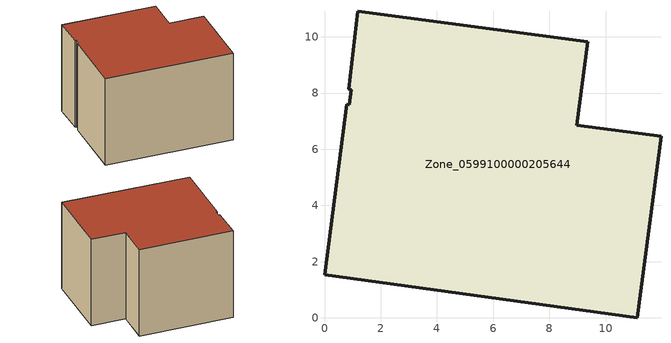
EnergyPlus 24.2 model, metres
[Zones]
Zone_0599100000205644
 floor ground (C_G): 0.87,8.13 1.18,10.92 9.36,9.83 8.98,6.86 11.97,6.46 11.12,0 0,1.53 0.8,7.61 0.89,7.58 0.95,8.12 z0
 wall outside (C_F): 0,1.53 11.12,0 11.97,6.46 8.98,6.86 9.36,9.83 1.18,10.92 0.87,8.13 0.95,8.12 0.89,7.58 0.8,7.61 0,1.53 z0:8.16
 roof outside (C_R): 8.98,6.86 9.36,9.83 1.18,10.92 0.87,8.13 0.95,8.12 0.89,7.58 0.8,7.61 0,1.53 11.12,0 11.97,6.46 z8.16
[BUILDING]
Pand.0599100000205644: North Axis=0; Terrain=City; Loads Convergence Tolerance Value=0.04; Temperature Convergence Tolerance Value=0.4; Solar Distribution=FullExterior; Maximum Number of Warmup Days=25; Minimum Number of Warmup Days=1
[Site:Location]
Rotterdam.The.Hague.AP_ZH_NLD Design_Conditions: Latitude=51.96; Longitude=4.45; Time Zone=1; Elevation=-4.5
[SITE:GROUNDTEMPERATURE:BUILDINGSURFACE]
18, 18, 18, 18, 18, 18, 18, 18, 18, 18, 18, 18
[MATERIAL] Thermal Absorptance=0.9; Solar Absorptance=0.7; Visible Absorptance=0.7
Name | Roughness | Thickness | Conductivity | Density | Specific Heat
G.TC.1946-1964 | MediumSmooth | 0.15 | 1 | 540 | 1210
F.TC.1946-1964 | Rough | 0.3 | 0.857143 | 1920 | 840
R.TC.1946-1964 | MediumRough | 0.2 | 0.235294 | 1500 | 1000
[CONSTRUCTION]
C_G: G.TC.1946-1964
C_F: F.TC.1946-1964
C_R: R.TC.1946-1964
[ZONE]
Zone_0599100000205644: Type=1; Multiplier=1; Ceiling Height=Autocalculate; Volume=Autocalculate; Floor Area=autocalculate; Part of Total Floor Area=Yes
[ZONEINFILTRATION:DESIGNFLOWRATE]
Infil_Zone_0599100000205644: Zone or ZoneList or Space or SpaceList=Zone_0599100000205644; Schedule=AlwaysOn; Design Flow Rate Calculation Method=Flow/Area; Flow Rate per Floor Area=0.003; Constant Term Coefficient=1; Temperature Term Coefficient=0; Velocity Term Coefficient=0; Velocity Squared Term Coefficient=0
[HVACTEMPLATE:ZONE:IDEALLOADSAIRSYSTEM]
Zone_0599100000205644: Maximum Heating Supply Air Temperature=50; Minimum Cooling Supply Air Temperature=13; Maximum Heating Supply Air Humidity Ratio=0.0156; Minimum Cooling Supply Air Humidity Ratio=0.0077; Heating Limit=NoLimit; Cooling Limit=NoLimit; Dehumidification Control Type=ConstantSensibleHeatRatio; Cooling Sensible Heat Ratio=0.7; Dehumidification Setpoint=60; Humidification Control Type=None; Humidification Setpoint=30; Outdoor Air Method=None; Outdoor Air Flow Rate per Person=0.00944; Outdoor Air Flow Rate per Zone Floor Area=0; Outdoor Air Flow Rate per Zone=0; Demand Controlled Ventilation Type=None; Outdoor Air Economizer Type=NoEconomizer; Heat Recovery Type=None; Sensible Heat Recovery Effectiveness=0.7; Latent Heat Recovery Effectiveness=0.65
[ZONECONTROL:THERMOSTAT]
ThermostatControl_Zone_0599100000205644: Zone or ZoneList=Zone_0599100000205644; Control Type Schedule=DualSetpointControlType; Control 1=Thermostat_Zone_0599100000205644; Temperature Difference Between Cutout And Setpoint=0
[THERMOSTATSETPOINT:DUALSETPOINT]
Thermostat_Zone_0599100000205644: Heating Setpoint Temperature Schedule=HeatingSetpoint_Zone_0599100000205644; Cooling Setpoint Temperature Schedule=CoolingSetpoint_Zone_0599100000205644
[SCHEDULE:COMPACT]
HeatingSetpoint_Zone_0599100000205644: Through: 12/31, For: AllDays, Until: 24:00, 21
CoolingSetpoint_Zone_0599100000205644: Through: 12/31, For: AllDays, Until: 24:00, 24
DualSetpointControlType: Through: 12/31, For: AllDays, Until: 24:00, 4
AlwaysOn: Through: 12/31, For: AllDays, Until: 24:00, 1
